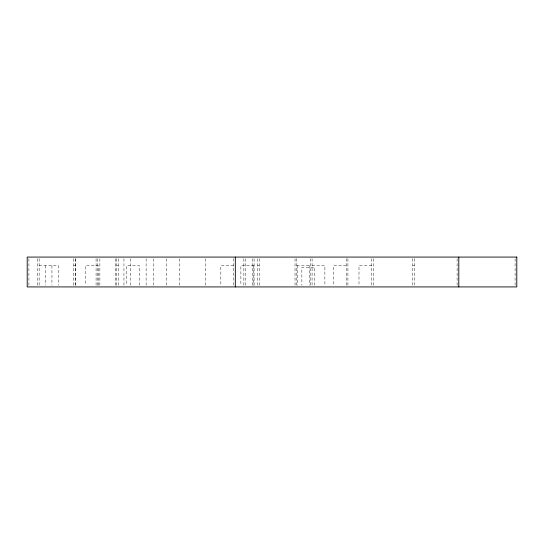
<?xml version="1.0" encoding="UTF-8"?>
<svg xmlns="http://www.w3.org/2000/svg" width="544" height="544" viewBox="0 0 544 544"><rect width="100%" height="100%" fill="white"/><g stroke="black" fill="none" stroke-linecap="round" stroke-linejoin="round"><path stroke-width="0.41" stroke-dasharray="2.72 2.04" d="M39.141 265.601L58.364 265.601L58.364 285.287M73.685 265.601L75.677 265.601M116.763 265.601L118.47 265.601M233.614 265.601L220.823 265.601L220.823 285.287M254.089 265.601L240.876 265.601L240.876 285.287M257.502 265.601L259.202 265.601M296.738 265.601L310.386 265.601M312.086 265.601L324.884 265.601L324.884 285.287M346.208 265.601L333.411 265.601L333.411 285.287M371.797 265.601L358.999 265.601L358.999 285.287M412.74 265.601L414.446 265.601M515.093 258.733L515.093 285.267M457.096 258.733L457.096 285.267M414.446 258.624L414.446 285.287M412.74 258.624L412.74 285.287M373.504 258.733L373.504 285.267M371.797 258.624L371.797 285.287M347.915 258.733L347.915 285.267M346.208 258.624L346.208 285.287M314.65 285.294L314.65 267.308L301.859 267.308L301.859 285.294M312.086 258.624L312.086 285.287M310.386 258.624L310.386 285.287M309.529 265.601L309.529 285.287M297.588 265.601L297.588 285.287M296.738 258.624L296.738 285.287M295.032 258.733L295.032 285.267M259.202 258.733L259.202 285.287M257.502 258.733L257.502 285.287M254.089 258.733L254.089 285.287M253.674 265.601L253.674 285.287M252.382 258.733L252.382 285.287M245.555 258.733L245.555 285.267M243.855 258.733L243.855 285.267M233.614 258.624L233.614 285.287M205.38 258.733L205.38 285.267M179.391 258.733L179.391 285.267M166.6 258.733L166.6 285.267M153.802 258.733L153.802 285.267M146.125 258.733L146.125 285.267M139.441 285.287L139.441 265.601L126.65 265.601L126.65 285.287M130.771 258.733L130.771 285.267M123.95 258.733L123.95 285.267M118.47 258.733L118.47 285.287M116.763 258.733L116.763 285.287M115.416 258.733L115.416 285.267M99.865 258.733L99.865 285.267M98.226 285.287L98.226 265.601L85.428 265.601L85.428 285.287M97.784 258.733L97.784 285.267M96.077 258.733L96.077 285.267M75.677 258.733L75.677 285.287M75.392 258.733L75.392 285.267M73.685 258.733L73.685 285.287M51.938 265.601L51.938 285.287M45.574 265.601L45.574 285.287M39.141 258.624L39.141 285.287M37.434 258.733L37.434 285.267M28.907 258.733L28.907 285.267"/><path stroke-width="0.82" d="M458.796 257.074L458.796 286.926M235.321 257.074L235.321 286.926M516.8 257.074L27.2 257.074L27.2 286.926L516.8 286.926L516.8 257.074"/></g></svg>
